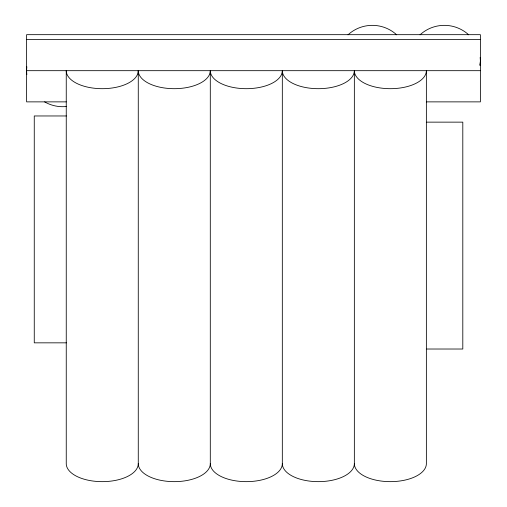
<?xml version="1.0" encoding="UTF-8"?>
<svg xmlns="http://www.w3.org/2000/svg" width="507" height="507" viewBox="0 0 507 507"><rect width="100%" height="100%" fill="white"/><g stroke="black" fill="none" stroke-linecap="round" stroke-linejoin="round"><path stroke-width="0.76" d="M479.863 65.245L480.376 61.36M26.624 39.495L480.376 39.495M26.624 70.682L480.376 70.682M66.252 101.869L26.624 101.869L26.624 34.672L480.376 34.672L480.376 101.869L426.368 101.869M66.392 115.964L34.261 115.964L34.261 342.84L66.392 342.84M426.786 122.143L462.802 122.143L462.802 349.019L426.786 349.019M354.349 71.462L354.349 463.645A36.01 18.005 0 0 1 318.333 481.65A36.01 18.005 0 0 1 282.323 463.645A36.01 18.005 0 0 1 246.307 481.65A36.01 18.005 0 0 1 210.297 463.645A36.01 18.005 0 0 1 174.288 481.65A36.01 18.005 0 0 1 138.272 463.645A36.01 18.005 0 0 1 102.262 481.65A36.01 18.005 0 0 1 66.252 463.645L66.252 70.682A36.01 18.005 0 0 0 102.262 88.687A36.01 18.005 0 0 0 138.272 70.682A36.01 18.005 0 0 0 174.288 88.687A36.01 18.005 0 0 0 210.297 70.682A36.01 18.005 0 0 0 246.307 88.687A36.01 18.005 0 0 0 282.323 70.682A36.01 18.005 0 0 0 318.333 88.687A36.01 18.005 0 0 0 354.349 70.682A36.01 18.005 0 0 0 390.358 88.687A36.01 18.005 0 0 0 426.368 70.682L426.368 463.645A36.01 18.005 0 0 1 390.358 481.65A36.01 18.005 0 0 1 354.349 463.645M282.323 71.462L282.323 463.645M210.297 71.462L210.297 463.645M138.272 70.682L138.272 463.645M480.161 57.443A36.01 36.01 0 0 1 480.161 65.276M420.03 34.818A36.01 36.01 0 0 1 468.702 34.818M66.55 106.483A36.01 36.01 0 0 1 44.629 101.869M26.839 74.599A36.01 36.01 0 0 1 26.839 66.766M348.005 34.818A36.01 36.01 0 0 1 396.677 34.818"/></g></svg>
